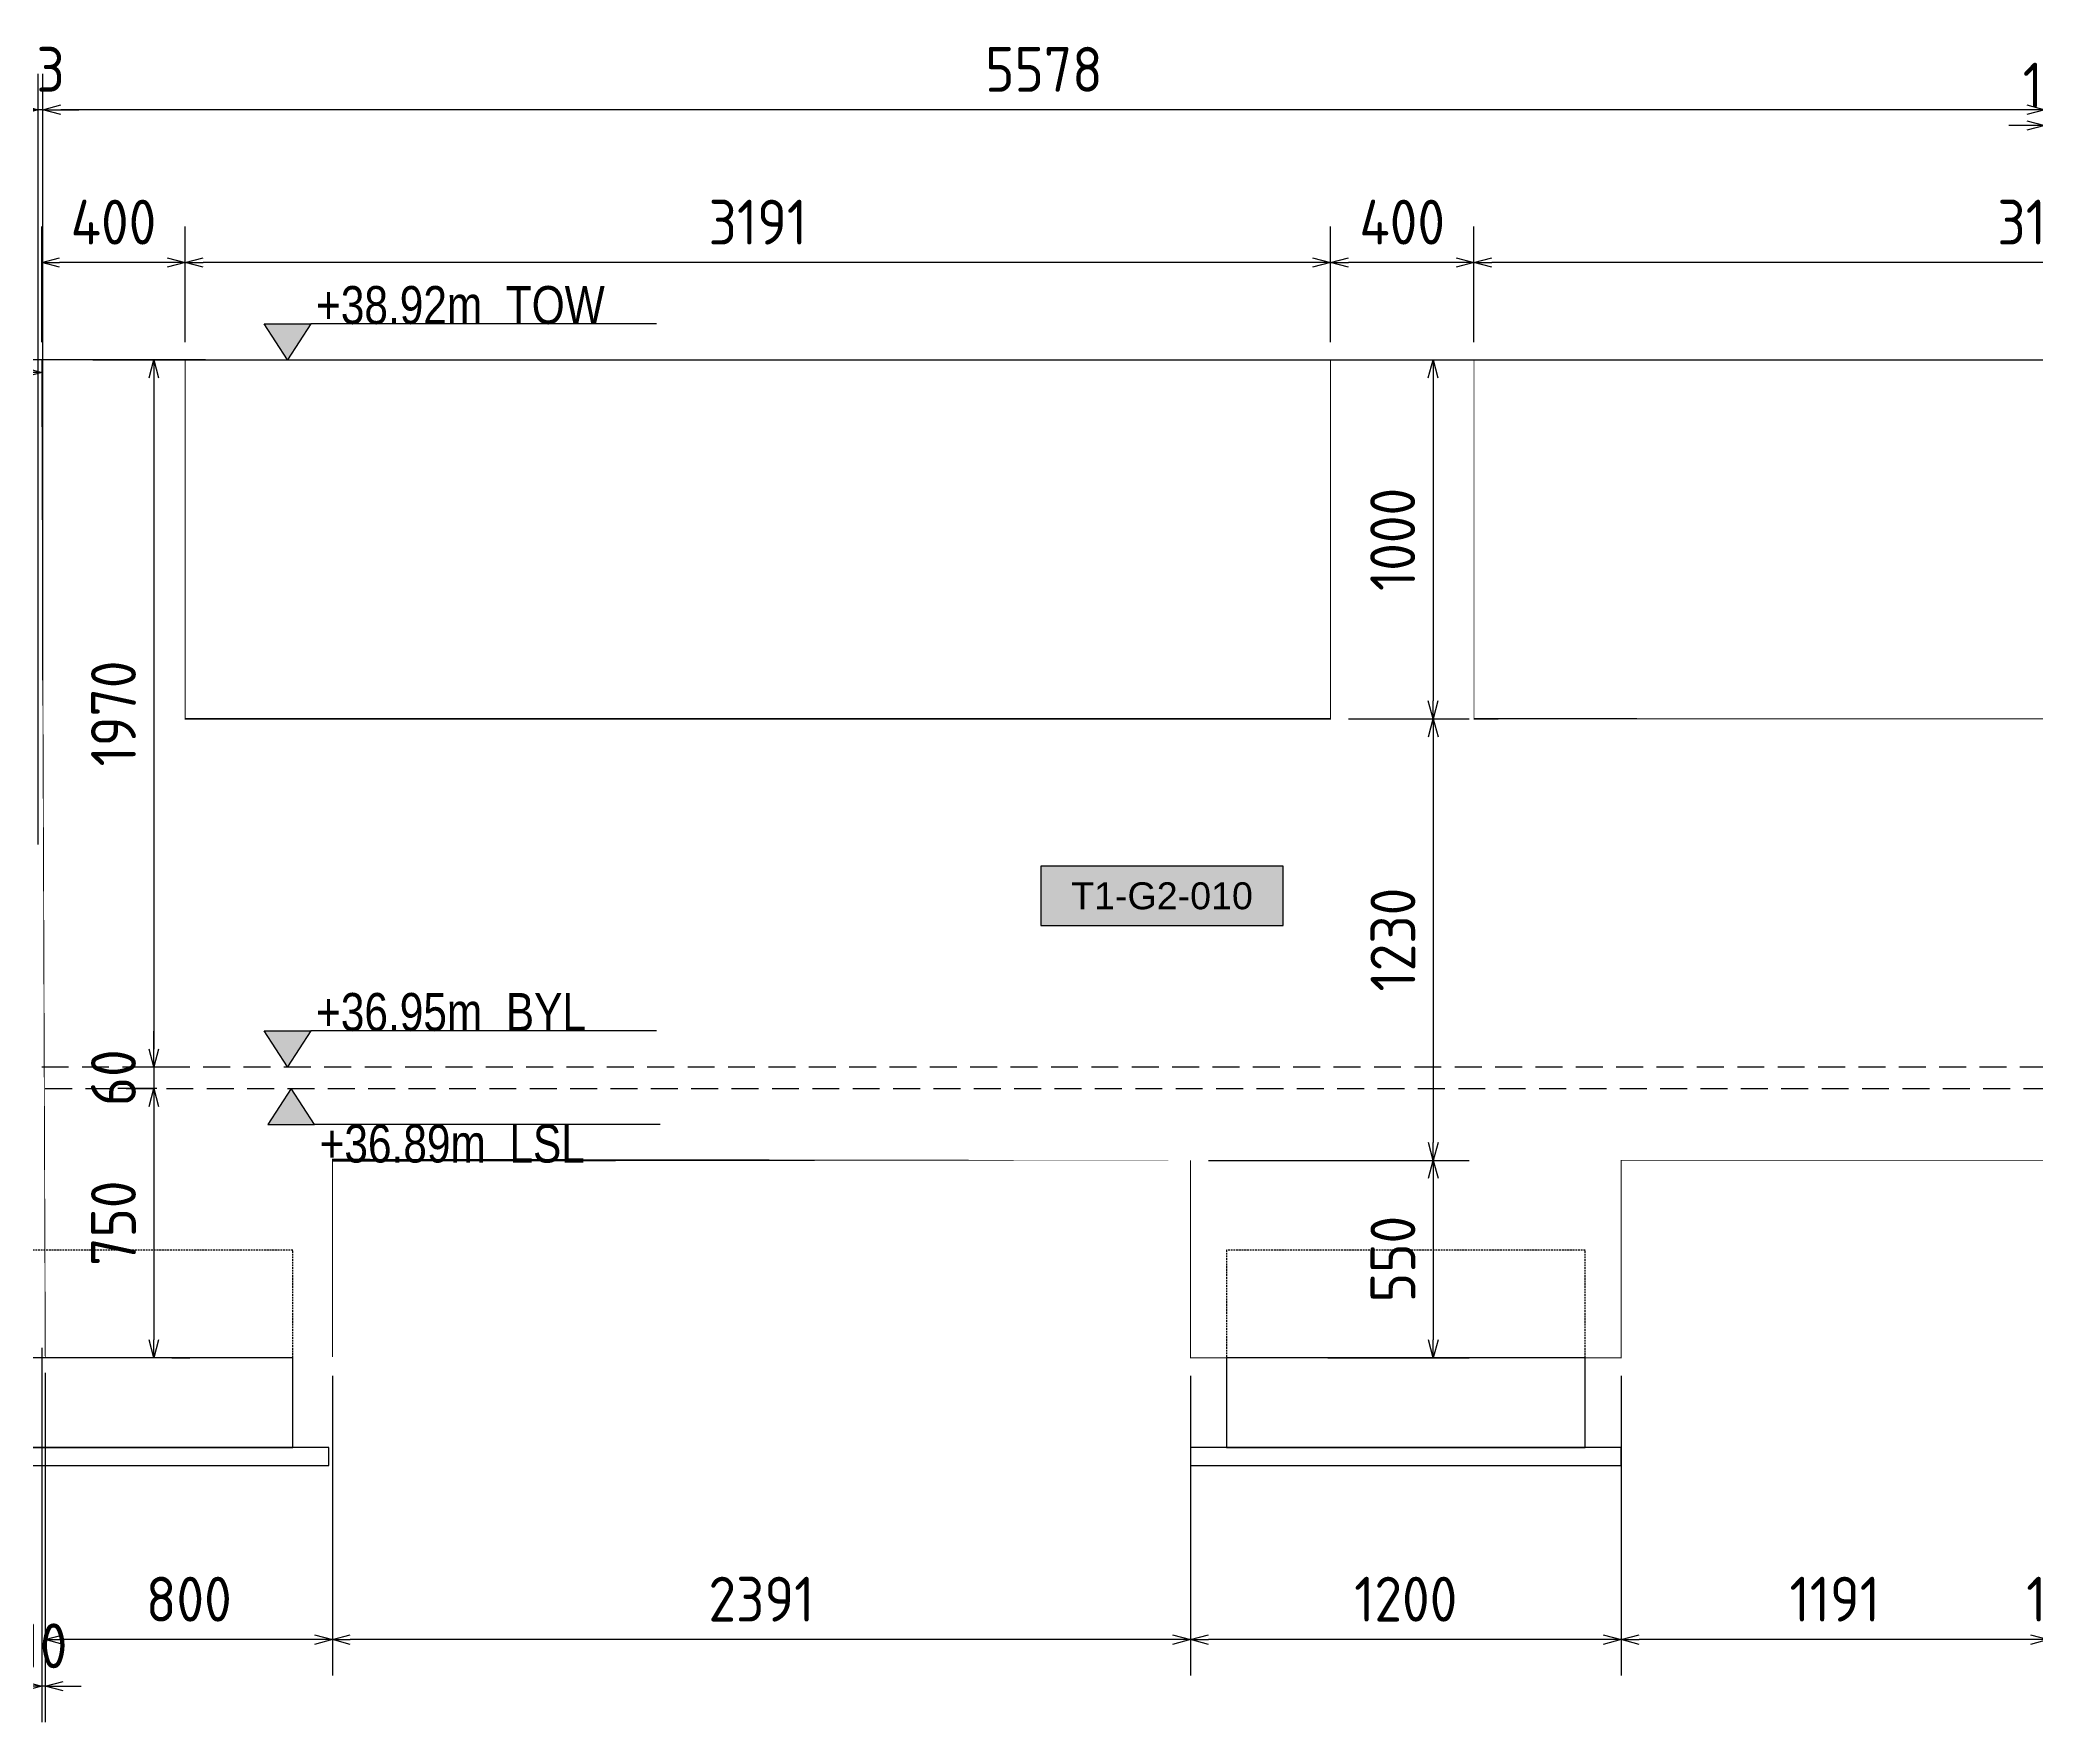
# Model space of a CAD drawing. Header units: centimetres. Extents: x -6122352 to 6876996, y -1694241 to 2592194.
# Drawn here: x 3302590 to 3308152, y 116422 to 121110 of the extents above; entities that cross this region are included whole.
import ezdxf
from ezdxf.enums import TextEntityAlignment as Align

# ---------------------------------------------------------------- set-up
doc = ezdxf.new("R2010")
doc.units = ezdxf.units.CM
doc.header["$MEASUREMENT"] = 0
doc.header["$PDMODE"] = 66
doc.header["$PDSIZE"] = 100
for name, pattern in [('23585-XR-AR-END-SETTING OUT PLAN$0$HIDDEN', [0.375, 0.25, -0.125]), ('CENTER', [2, 1.25, -0.25, 0.25, -0.25]), ('DASHED2', [0.375, 0.25, -0.125])]:
    doc.linetypes.add(name, pattern=pattern)
doc.layers.get('Defpoints').update_dxf_attribs({"color": 255, "linetype": 'CENTER'})
for name, color, linetype in [('00-MI-DIM', 7, 'Continuous'), ('@MI-TYPE-01', 30, 'Continuous'), ('@MI-TYPE-02', 6, 'Continuous'), ('JML-Dimension', 1, 'Continuous'), ('PANEL-TAGS', 7, 'Continuous'), ('SECTION', 130, 'Continuous')]:
    doc.layers.add(name, color=color, linetype=linetype)
doc.styles.add('PANELTAG_STYLE', font='arial.ttf')
doc.styles.add('Schueco-BEMSTIL', font='isocpeur.ttf', dxfattribs={"width": 0.9})
doc.styles.add('txt-Pisa-std', font='arial.ttf', dxfattribs={"width": 0.8})
doc.dimstyles.new('MI- JWC-TXT-2.5 MM', dxfattribs={"dimscale": 1.5, "dimtxt": 2.5, "dimasz": 1, "dimexe": 2, "dimexo": 1, "dimgap": 1, "dimtad": 1, "dimdec": 0, "dimdsep": 46, "dimtxsty": 'Schueco-BEMSTIL', "dimblk": 'OPEN30', "dimcen": 0, "dimdle": 2, "dimclrd": 140, "dimclre": 8, "dimclrt": 40, "dimadec": 0, "dimazin": 2, "dimtfac": 1, "dimtdec": 0, "dimtix": 1, "dimtmove": 2, "dimatfit": 3, "dimldrblk": 'OPEN', "dimfxl": 2, "dimlwd": -1, "dimlwe": -1, "dimarcsym": 0})

# ---------------------------------------------------------------- blocks, each defined once
blk = doc.blocks.new('T1-FOOTING ELEVATION')
at = {"color": 9}
blk.add_lwpolyline([(-600, -250), (600, -250), (600, -300), (-600, -300)], close=True, dxfattribs=at)
at = {"layer": '@MI-TYPE-01', "color": 114, "linetype": '23585-XR-AR-END-SETTING OUT PLAN$0$HIDDEN', "ltscale": 20, "true_color": 0x139b48}
blk.add_lwpolyline([(-500, 0), (-500, 300), (500, 300), (500, 0)], dxfattribs=at)
at = {"layer": '@MI-TYPE-01', "color": 114, "true_color": 0x139b48}
blk.add_lwpolyline([(-500, 0), (500, 0), (500, -250), (-500, -250)], close=True, dxfattribs=at)
blk = doc.blocks.new('*U1144')
at = {"layer": 'JML-Dimension'}
h = blk.add_hatch(color=10, dxfattribs=at)
h.dxf.hatch_style = 1
h.paths.add_polyline_path([(0, 0), (-1.536000000000001, 2.370060967168342), (1.536000000000001, 2.370060967168342)])
blk.add_line((24.30826820831656, 2.370060967168342), (1.536000000000001, 2.370060967168342), dxfattribs=at)
blk.add_lwpolyline([(0, 0), (-1.536000000000001, 2.370060967168342), (1.536000000000001, 2.370060967168342), (0, 0)], dxfattribs=at)
at = {"color": 5, "style": 'txt-Pisa-std', "width": 0.8}
blk.add_attdef('+0.0', text='', height=2.5, dxfattribs=at).set_placement((1.870588582061714, 2.370060967168342), align=Align.BOTTOM_LEFT)
blk = doc.blocks.new('*U1145')
at = {"layer": 'JML-Dimension'}
h = blk.add_hatch(color=10, dxfattribs=at)
h.dxf.hatch_style = 1
h.paths.add_polyline_path([(0, 0), (-1.536000000000001, 2.370060967168342), (1.536000000000001, 2.370060967168342)])
blk.add_line((24.30826820831656, 2.370060967168342), (1.536000000000001, 2.370060967168342), dxfattribs=at)
blk.add_lwpolyline([(0, 0), (-1.536000000000001, 2.370060967168342), (1.536000000000001, 2.370060967168342), (0, 0)], dxfattribs=at)
at = {"color": 5, "style": 'txt-Pisa-std', "width": 0.8}
blk.add_attdef('+0.0', text='', height=2.5, dxfattribs=at).set_placement((1.870588582061714, 2.370060967168342), align=Align.BOTTOM_LEFT)
blk = doc.blocks.new('*U1146')
at = {"layer": 'JML-Dimension'}
h = blk.add_hatch(color=10, dxfattribs=at)
h.dxf.hatch_style = 1
h.paths.add_polyline_path([(0, 0), (-1.536000000000001, 2.370060967168342), (1.536000000000001, 2.370060967168342)])
blk.add_line((24.30826820831656, 2.370060967168342), (1.536000000000001, 2.370060967168342), dxfattribs=at)
blk.add_lwpolyline([(0, 0), (-1.536000000000001, 2.370060967168342), (1.536000000000001, 2.370060967168342), (0, 0)], dxfattribs=at)
at = {"color": 5, "style": 'txt-Pisa-std', "width": 0.8}
blk.add_attdef('+0.0', text='', height=2.5, dxfattribs=at).set_placement((1.870588582061714, 2.370060967168342), align=Align.BOTTOM_LEFT)
blk = doc.blocks.new('_Open30')
at = {"color": 0, "linetype": 'ByBlock', "lineweight": -2}
for p, q in [((-1, 0.26794919), (0, 0)), ((0, 0), (-1, -0.26794919)), ((0, 0), (-1, 0))]:
    blk.add_line(p, q, dxfattribs=at)
blk = doc.blocks.new('*D1154')
at = {"layer": '@MI-TYPE-02', "color": 8, "transparency": 16777216}
for p, q in [((3303051.036275802, 120217.8398773634), (3302015.29133988, 120217.8398773634)), ((3302372.44374998, 119817.8398773634), (3302015.29133988, 119817.8398773634))]:
    blk.add_line(p, q, dxfattribs=at)
at = {"layer": '@MI-TYPE-02', "color": 140, "transparency": 16777216}
blk.add_line((3302115.29133988, 119867.8398773634), (3302115.29133988, 120167.8398773634), dxfattribs=at)
at = {"layer": 'Defpoints', "color": 0, "transparency": 16777216}
for p in [(3302115.29133988, 120217.8398773634), (3303101.036275802, 120217.8398773634), (3302422.44374998, 119817.8398773634)]:
    blk.add_point(p, dxfattribs=at)
at = {"layer": '@MI-TYPE-02', "color": 140, "transparency": 16777216, "xscale": 50, "yscale": 50, "zscale": 50}
for p, rotation in [((3302115.29133988, 120217.8398773634), 90), ((3302115.29133988, 119817.8398773634), 270)]:
    blk.add_blockref('_Open30', p, dxfattribs=dict(at, rotation=rotation))
at = {"layer": '@MI-TYPE-02', "color": 40, "transparency": 16777216, "insert": (3302002.791339879, 120017.8398773624), "char_height": 125, "attachment_point": 5, "rotation": 90, "style": 'Schueco-BEMSTIL'}
blk.add_mtext('400', dxfattribs=at)
blk = doc.blocks.new('_Open')
at = {"color": 0, "linetype": 'ByBlock', "lineweight": -2}
for p, q in [((-1, 0.1666666666666667), (0, 0)), ((-1, -0.1666666666666667), (0, 0)), ((0, 0), (-1, 0))]:
    blk.add_line(p, q, dxfattribs=at)
blk = doc.blocks.new('*D1203')
at = {"layer": '@MI-TYPE-02', "color": 8, "transparency": 16777216}
for p, q in [((3302844.522377319, 120217.8398724735), (3303006.977593346, 120217.8398724735)), ((3302844.522377319, 118247.8398773634), (3303006.977593346, 118247.8398773634))]:
    blk.add_line(p, q, dxfattribs=at)
at = {"layer": '@MI-TYPE-02', "color": 140, "transparency": 16777216}
blk.add_line((3302906.977593346, 120167.8398724735), (3302906.977593346, 118297.8398773634), dxfattribs=at)
at = {"layer": 'Defpoints', "color": 0, "transparency": 16777216}
for p in [(3302794.522377319, 120217.8398724735), (3302794.522377319, 118247.8398773634), (3302906.977593346, 118247.8398773634)]:
    blk.add_point(p, dxfattribs=at)
at = {"layer": '@MI-TYPE-02', "color": 140, "transparency": 16777216, "xscale": 50, "yscale": 50, "zscale": 50}
for p, rotation in [((3302906.977593346, 120217.8398724735), 90), ((3302906.977593346, 118247.8398773634), 270)]:
    blk.add_blockref('_Open30', p, dxfattribs=dict(at, rotation=rotation))
at = {"layer": '@MI-TYPE-02', "color": 40, "transparency": 16777216, "insert": (3302794.477593345, 119232.8398749175), "char_height": 125, "attachment_point": 5, "rotation": 90, "style": 'Schueco-BEMSTIL'}
blk.add_mtext('1970', dxfattribs=at)
blk = doc.blocks.new('*D1204')
at = {"layer": '@MI-TYPE-02', "color": 140, "transparency": 16777216}
for p, q in [((3302906.97759335, 118297.8398773634), (3302906.97759335, 118347.8398773634)), ((3302906.97759335, 118247.8398773634), (3302906.97759335, 118187.5284219696)), ((3302906.97759335, 118137.5284219696), (3302906.97759335, 118087.5284219696))]:
    blk.add_line(p, q, dxfattribs=at)
at = {"layer": '@MI-TYPE-02', "color": 8, "transparency": 16777216}
for p, q in [((3302844.522377319, 118247.8398773634), (3303006.97759335, 118247.8398773634)), ((3302915.253378906, 118187.5284219696), (3302806.97759335, 118187.5284219696))]:
    blk.add_line(p, q, dxfattribs=at)
at = {"layer": 'Defpoints', "color": 0, "transparency": 16777216}
for p in [(3302794.522377319, 118247.8398773634), (3302906.97759335, 118187.5284219696), (3302965.253378906, 118187.5284219696)]:
    blk.add_point(p, dxfattribs=at)
at = {"layer": '@MI-TYPE-02', "color": 140, "transparency": 16777216, "xscale": 50, "yscale": 50, "zscale": 50}
for p, rotation in [((3302906.97759335, 118247.8398773634), 270), ((3302906.97759335, 118187.5284219696), 90)]:
    blk.add_blockref('_Open30', p, dxfattribs=dict(at, rotation=rotation))
at = {"layer": '@MI-TYPE-02', "color": 40, "transparency": 16777216, "insert": (3302794.477593349, 118217.6841496655), "char_height": 125, "attachment_point": 5, "rotation": 90, "style": 'Schueco-BEMSTIL'}
blk.add_mtext('60', dxfattribs=at)
blk = doc.blocks.new('*D1205')
at = {"layer": '@MI-TYPE-02', "color": 8, "transparency": 16777216}
for p, q in [((3302915.253378906, 118187.5284219696), (3302806.977593348, 118187.5284219696)), ((3302956.977593337, 117437.5284219696), (3303006.977593348, 117437.5284219696))]:
    blk.add_line(p, q, dxfattribs=at)
at = {"layer": '@MI-TYPE-02', "color": 140, "transparency": 16777216}
blk.add_line((3302906.977593348, 118137.5284219696), (3302906.977593348, 117487.5284219696), dxfattribs=at)
at = {"layer": 'Defpoints', "color": 0, "transparency": 16777216}
for p in [(3302965.253378906, 118187.5284219696), (3302906.977593337, 117437.5284219696), (3302906.977593348, 117437.5284219696)]:
    blk.add_point(p, dxfattribs=at)
at = {"layer": '@MI-TYPE-02', "color": 140, "transparency": 16777216, "xscale": 50, "yscale": 50, "zscale": 50}
for p, rotation in [((3302906.977593348, 118187.5284219696), 90), ((3302906.977593348, 117437.5284219696), 270)]:
    blk.add_blockref('_Open30', p, dxfattribs=dict(at, rotation=rotation))
at = {"layer": '@MI-TYPE-02', "color": 40, "transparency": 16777216, "insert": (3302794.477593347, 117812.5284219687), "char_height": 125, "attachment_point": 5, "rotation": 90, "style": 'Schueco-BEMSTIL'}
blk.add_mtext('750', dxfattribs=at)
blk = doc.blocks.new('*D1233')
at = {"layer": '00-MI-DIM', "color": 8, "transparency": 16777216}
for p, q in [((3306585.556337368, 120267.8398729735), (3306585.556337368, 120589.4655253558)), ((3309776.961397836, 120267.8398758815), (3309776.961397836, 120589.4655253558))]:
    blk.add_line(p, q, dxfattribs=at)
at = {"layer": '00-MI-DIM', "color": 140, "transparency": 16777216}
blk.add_line((3309726.961397836, 120489.4655253558), (3306635.556337368, 120489.4655253558), dxfattribs=at)
at = {"layer": 'Defpoints', "color": 0, "transparency": 16777216}
for p in [(3306585.556337368, 120489.4655253558), (3306585.556337368, 120217.8398729735), (3309776.961397836, 120217.8398758815)]:
    blk.add_point(p, dxfattribs=at)
at = {"layer": '00-MI-DIM', "color": 140, "transparency": 16777216, "xscale": 50, "yscale": 50, "zscale": 50, "rotation": 180}
blk.add_blockref('_Open30', (3306585.556337368, 120489.4655253558), dxfattribs=at)
at = {"layer": '00-MI-DIM', "color": 140, "transparency": 16777216, "xscale": 50, "yscale": 50, "zscale": 50}
blk.add_blockref('_Open30', (3309776.961397836, 120489.4655253558), dxfattribs=at)
at = {"layer": '00-MI-DIM', "color": 40, "transparency": 16777216, "insert": (3308181.258867602, 120601.9655253558), "char_height": 125, "attachment_point": 5, "style": 'Schueco-BEMSTIL'}
blk.add_mtext('3191', dxfattribs=at)
blk = doc.blocks.new('*D1234')
at = {"layer": '00-MI-DIM', "color": 8, "transparency": 16777216}
for p, q in [((3306185.556337379, 120267.8398729241), (3306185.556337379, 120589.4655253558)), ((3306585.556337368, 120267.8398729735), (3306585.556337368, 120589.4655253558))]:
    blk.add_line(p, q, dxfattribs=at)
at = {"layer": '00-MI-DIM', "color": 140, "transparency": 16777216}
blk.add_line((3306535.556337368, 120489.4655253558), (3306235.556337379, 120489.4655253558), dxfattribs=at)
at = {"layer": 'Defpoints', "color": 0, "transparency": 16777216}
for p in [(3306185.556337379, 120489.4655253558), (3306185.556337379, 120217.8398729241), (3306585.556337368, 120217.8398729735)]:
    blk.add_point(p, dxfattribs=at)
at = {"layer": '00-MI-DIM', "color": 140, "transparency": 16777216, "xscale": 50, "yscale": 50, "zscale": 50, "rotation": 180}
blk.add_blockref('_Open30', (3306185.556337379, 120489.4655253558), dxfattribs=at)
at = {"layer": '00-MI-DIM', "color": 140, "transparency": 16777216, "xscale": 50, "yscale": 50, "zscale": 50}
blk.add_blockref('_Open30', (3306585.556337368, 120489.4655253558), dxfattribs=at)
at = {"layer": '00-MI-DIM', "color": 40, "transparency": 16777216, "insert": (3306385.556337373, 120601.9655253558), "char_height": 125, "attachment_point": 5, "style": 'Schueco-BEMSTIL'}
blk.add_mtext('400', dxfattribs=at)
blk = doc.blocks.new('*D1183')
at = {"layer": '00-MI-DIM', "color": 8, "transparency": 16777216}
for p, q in [((3302994.522377355, 120267.8398729241), (3302994.522377355, 120589.4655253558)), ((3306185.556337379, 120267.8398729241), (3306185.556337379, 120589.4655253558))]:
    blk.add_line(p, q, dxfattribs=at)
at = {"layer": '00-MI-DIM', "color": 140, "transparency": 16777216}
blk.add_line((3306135.556337379, 120489.4655253558), (3303044.522377355, 120489.4655253558), dxfattribs=at)
at = {"layer": 'Defpoints', "color": 0, "transparency": 16777216}
for p in [(3302994.522377355, 120489.4655253558), (3302994.522377355, 120217.8398729241), (3306185.556337379, 120217.8398729241)]:
    blk.add_point(p, dxfattribs=at)
at = {"layer": '00-MI-DIM', "color": 140, "transparency": 16777216, "xscale": 50, "yscale": 50, "zscale": 50, "rotation": 180}
blk.add_blockref('_Open30', (3302994.522377355, 120489.4655253558), dxfattribs=at)
at = {"layer": '00-MI-DIM', "color": 140, "transparency": 16777216, "xscale": 50, "yscale": 50, "zscale": 50}
blk.add_blockref('_Open30', (3306185.556337379, 120489.4655253558), dxfattribs=at)
at = {"layer": '00-MI-DIM', "color": 40, "transparency": 16777216, "insert": (3304590.039357367, 120601.9655253558), "char_height": 125, "attachment_point": 5, "style": 'Schueco-BEMSTIL'}
blk.add_mtext('3191', dxfattribs=at)
blk = doc.blocks.new('*D1184')
at = {"layer": '00-MI-DIM', "color": 8, "transparency": 16777216}
for p, q in [((3302594.52237728, 120267.8398724245), (3302594.52237728, 120589.4655253558)), ((3302994.522377355, 120267.8398729241), (3302994.522377355, 120589.4655253558))]:
    blk.add_line(p, q, dxfattribs=at)
at = {"layer": '00-MI-DIM', "color": 140, "transparency": 16777216}
blk.add_line((3302944.522377355, 120489.4655253558), (3302644.52237728, 120489.4655253558), dxfattribs=at)
at = {"layer": 'Defpoints', "color": 0, "transparency": 16777216}
for p in [(3302594.52237728, 120489.4655253558), (3302594.52237728, 120217.8398724245), (3302994.522377355, 120217.8398729241)]:
    blk.add_point(p, dxfattribs=at)
at = {"layer": '00-MI-DIM', "color": 140, "transparency": 16777216, "xscale": 50, "yscale": 50, "zscale": 50, "rotation": 180}
blk.add_blockref('_Open30', (3302594.52237728, 120489.4655253558), dxfattribs=at)
at = {"layer": '00-MI-DIM', "color": 140, "transparency": 16777216, "xscale": 50, "yscale": 50, "zscale": 50}
blk.add_blockref('_Open30', (3302994.522377355, 120489.4655253558), dxfattribs=at)
at = {"layer": '00-MI-DIM', "color": 40, "transparency": 16777216, "insert": (3302794.522377317, 120601.9655253558), "char_height": 125, "attachment_point": 5, "style": 'Schueco-BEMSTIL'}
blk.add_mtext('400', dxfattribs=at)
blk = doc.blocks.new('*D1185')
at = {"layer": '00-MI-DIM', "color": 8, "transparency": 16777216}
for p, q in [((3299403.398260611, 119867.8398773633), (3299403.398260611, 120283.3418111457)), ((3302594.52237728, 120167.8398724245), (3302594.52237728, 120083.3418111457))]:
    blk.add_line(p, q, dxfattribs=at)
at = {"layer": '00-MI-DIM', "color": 140, "transparency": 16777216}
blk.add_line((3302544.52237728, 120183.3418111457), (3299453.398260611, 120183.3418111457), dxfattribs=at)
at = {"layer": 'Defpoints', "color": 0, "transparency": 16777216}
for p in [(3302594.52237728, 120217.8398724245), (3299403.398260611, 120183.3418111457), (3299403.398260611, 119817.8398773633)]:
    blk.add_point(p, dxfattribs=at)
at = {"layer": '00-MI-DIM', "color": 140, "transparency": 16777216, "xscale": 50, "yscale": 50, "zscale": 50, "rotation": 180}
blk.add_blockref('_Open30', (3299403.398260611, 120183.3418111457), dxfattribs=at)
at = {"layer": '00-MI-DIM', "color": 140, "transparency": 16777216, "xscale": 50, "yscale": 50, "zscale": 50}
blk.add_blockref('_Open30', (3302594.52237728, 120183.3418111457), dxfattribs=at)
at = {"layer": '00-MI-DIM', "color": 40, "transparency": 16777216, "insert": (3301016.460318809, 120295.8418111457), "char_height": 125, "attachment_point": 5, "style": 'Schueco-BEMSTIL'}
blk.add_mtext('3191', dxfattribs=at)
blk = doc.blocks.new('*D1198')
at = {"layer": '00-MI-DIM', "color": 8, "transparency": 16777216}
for p, q in [((3308176.258867525, 119267.8398732787), (3308176.258867525, 120971.1871257319)), ((3308186.258867521, 119267.8398756964), (3308186.258867521, 120971.1871257319))]:
    blk.add_line(p, q, dxfattribs=at)
at = {"layer": '00-MI-DIM', "color": 140, "transparency": 16777216}
for p, q in [((3308126.258867525, 120871.1871257319), (3308076.258867525, 120871.1871257319)), ((3308186.258867521, 120871.1871257319), (3308176.258867525, 120871.1871257319)), ((3308236.258867521, 120871.1871257319), (3308286.258867521, 120871.1871257319))]:
    blk.add_line(p, q, dxfattribs=at)
at = {"layer": 'Defpoints', "color": 0, "transparency": 16777216}
for p in [(3308176.258867525, 120871.1871257319), (3308176.258867525, 119217.8398732787), (3308186.258867521, 119217.8398756964)]:
    blk.add_point(p, dxfattribs=at)
at = {"layer": '00-MI-DIM', "color": 140, "transparency": 16777216, "xscale": 50, "yscale": 50, "zscale": 50}
blk.add_blockref('_Open30', (3308176.258867525, 120871.1871257319), dxfattribs=at)
at = {"layer": '00-MI-DIM', "color": 140, "transparency": 16777216, "xscale": 50, "yscale": 50, "zscale": 50, "rotation": 180}
blk.add_blockref('_Open30', (3308186.258867521, 120871.1871257319), dxfattribs=at)
at = {"layer": '00-MI-DIM', "color": 40, "transparency": 16777216, "insert": (3308181.258867523, 120983.6871257319), "char_height": 125, "attachment_point": 5, "style": 'Schueco-BEMSTIL'}
blk.add_mtext('10', dxfattribs=at)
blk = doc.blocks.new('*D1199')
at = {"layer": '00-MI-DIM', "color": 8, "transparency": 16777216}
for p, q in [((3302597.904449153, 119325.4843120948), (3302597.904449153, 121015.14361165)), ((3308176.258867525, 119267.8398732787), (3308176.258867525, 121015.14361165))]:
    blk.add_line(p, q, dxfattribs=at)
at = {"layer": '00-MI-DIM', "color": 140, "transparency": 16777216}
blk.add_line((3308126.258867525, 120915.14361165), (3302647.904449153, 120915.14361165), dxfattribs=at)
at = {"layer": 'Defpoints', "color": 0, "transparency": 16777216}
for p in [(3302597.904449153, 120915.14361165), (3302597.904449153, 119275.4843120948), (3308176.258867525, 119217.8398732787)]:
    blk.add_point(p, dxfattribs=at)
at = {"layer": '00-MI-DIM', "color": 140, "transparency": 16777216, "xscale": 50, "yscale": 50, "zscale": 50, "rotation": 180}
blk.add_blockref('_Open30', (3302597.904449153, 120915.14361165), dxfattribs=at)
at = {"layer": '00-MI-DIM', "color": 140, "transparency": 16777216, "xscale": 50, "yscale": 50, "zscale": 50}
blk.add_blockref('_Open30', (3308176.258867525, 120915.14361165), dxfattribs=at)
at = {"layer": '00-MI-DIM', "color": 40, "transparency": 16777216, "insert": (3305387.081658341, 121027.64361165), "char_height": 125, "attachment_point": 5, "style": 'Schueco-BEMSTIL'}
blk.add_mtext('5578', dxfattribs=at)
blk = doc.blocks.new('*D1200')
at = {"layer": '00-MI-DIM', "color": 8, "transparency": 16777216}
for p, q in [((3302584.522377598, 118867.839877966), (3302584.522377598, 121015.1436116486)), ((3302597.904449153, 119325.4843120948), (3302597.904449153, 121015.1436116486))]:
    blk.add_line(p, q, dxfattribs=at)
at = {"layer": '00-MI-DIM', "color": 140, "transparency": 16777216}
for p, q in [((3302534.522377598, 120915.1436116486), (3302484.522377598, 120915.1436116486)), ((3302597.904449153, 120915.1436116486), (3302584.522377598, 120915.1436116486)), ((3302647.904449153, 120915.1436116486), (3302697.904449153, 120915.1436116486))]:
    blk.add_line(p, q, dxfattribs=at)
at = {"layer": 'Defpoints', "color": 0, "transparency": 16777216}
for p in [(3302584.522377598, 120915.1436116486), (3302597.904449153, 119275.4843120948), (3302584.522377598, 118817.839877966)]:
    blk.add_point(p, dxfattribs=at)
at = {"layer": '00-MI-DIM', "color": 140, "transparency": 16777216, "xscale": 50, "yscale": 50, "zscale": 50}
blk.add_blockref('_Open30', (3302584.522377598, 120915.1436116486), dxfattribs=at)
at = {"layer": '00-MI-DIM', "color": 140, "transparency": 16777216, "xscale": 50, "yscale": 50, "zscale": 50, "rotation": 180}
blk.add_blockref('_Open30', (3302597.904449153, 120915.1436116486), dxfattribs=at)
at = {"layer": '00-MI-DIM', "color": 40, "transparency": 16777216, "insert": (3302591.213413375, 121027.6436116486), "char_height": 125, "attachment_point": 5, "style": 'Schueco-BEMSTIL'}
blk.add_mtext('13', dxfattribs=at)
blk = doc.blocks.new('*D1258')
at = {"layer": '00-MI-DIM', "color": 8, "transparency": 16777216}
for p, q in [((3308186.253286685, 117937.528422097), (3308186.253286685, 116552.3403969755)), ((3308196.253286693, 117937.528421913), (3308196.253286693, 116552.3403969755))]:
    blk.add_line(p, q, dxfattribs=at)
at = {"layer": '00-MI-DIM', "color": 140, "transparency": 16777216}
for p, q in [((3308136.253286685, 116652.3403969755), (3308086.253286685, 116652.3403969755)), ((3308196.253286693, 116652.3403969755), (3308186.253286685, 116652.3403969755)), ((3308246.253286693, 116652.3403969755), (3308296.253286693, 116652.3403969755))]:
    blk.add_line(p, q, dxfattribs=at)
at = {"layer": 'Defpoints', "color": 0, "transparency": 16777216}
for p in [(3308186.253286685, 117987.528422097), (3308196.253286693, 117987.528421913), (3308186.253286685, 116652.3403969755)]:
    blk.add_point(p, dxfattribs=at)
at = {"layer": '00-MI-DIM', "color": 140, "transparency": 16777216, "xscale": 50, "yscale": 50, "zscale": 50}
blk.add_blockref('_Open30', (3308186.253286685, 116652.3403969755), dxfattribs=at)
at = {"layer": '00-MI-DIM', "color": 140, "transparency": 16777216, "xscale": 50, "yscale": 50, "zscale": 50, "rotation": 180}
blk.add_blockref('_Open30', (3308196.253286693, 116652.3403969755), dxfattribs=at)
at = {"layer": '00-MI-DIM', "color": 40, "transparency": 16777216, "insert": (3308191.25328669, 116764.8403969755), "char_height": 125, "attachment_point": 5, "style": 'Schueco-BEMSTIL'}
blk.add_mtext('10', dxfattribs=at)
blk = doc.blocks.new('*D1259')
at = {"layer": '00-MI-DIM', "color": 8, "transparency": 16777216}
for p, q in [((3308186.253286685, 117937.528422097), (3308186.253286685, 116552.3403969755)), ((3306995.534750501, 117387.5284219696), (3306995.534750501, 116552.3403969755))]:
    blk.add_line(p, q, dxfattribs=at)
at = {"layer": '00-MI-DIM', "color": 140, "transparency": 16777216}
blk.add_line((3308136.253286685, 116652.3403969755), (3307045.534750501, 116652.3403969755), dxfattribs=at)
at = {"layer": 'Defpoints', "color": 0, "transparency": 16777216}
for p in [(3308186.253286685, 117987.528422097), (3306995.534750501, 117437.5284219696), (3306995.534750501, 116652.3403969755)]:
    blk.add_point(p, dxfattribs=at)
at = {"layer": '00-MI-DIM', "color": 140, "transparency": 16777216, "xscale": 50, "yscale": 50, "zscale": 50, "rotation": 180}
blk.add_blockref('_Open30', (3306995.534750501, 116652.3403969755), dxfattribs=at)
at = {"layer": '00-MI-DIM', "color": 140, "transparency": 16777216, "xscale": 50, "yscale": 50, "zscale": 50}
blk.add_blockref('_Open30', (3308186.253286685, 116652.3403969755), dxfattribs=at)
at = {"layer": '00-MI-DIM', "color": 40, "transparency": 16777216, "insert": (3307590.894018593, 116764.8403969755), "char_height": 125, "attachment_point": 5, "style": 'Schueco-BEMSTIL'}
blk.add_mtext('1191', dxfattribs=at)
blk = doc.blocks.new('*D1260')
at = {"layer": '00-MI-DIM', "color": 8, "transparency": 16777216}
for p, q in [((3305795.534750505, 117387.5284219696), (3305795.534750505, 116552.3403969755)), ((3306995.534750501, 117387.5284219696), (3306995.534750501, 116552.3403969755))]:
    blk.add_line(p, q, dxfattribs=at)
at = {"layer": '00-MI-DIM', "color": 140, "transparency": 16777216}
blk.add_line((3306945.534750501, 116652.3403969755), (3305845.534750505, 116652.3403969755), dxfattribs=at)
at = {"layer": 'Defpoints', "color": 0, "transparency": 16777216}
for p in [(3305795.534750505, 117437.5284219696), (3306995.534750501, 117437.5284219696), (3305795.534750505, 116652.3403969755)]:
    blk.add_point(p, dxfattribs=at)
at = {"layer": '00-MI-DIM', "color": 140, "transparency": 16777216, "xscale": 50, "yscale": 50, "zscale": 50, "rotation": 180}
blk.add_blockref('_Open30', (3305795.534750505, 116652.3403969755), dxfattribs=at)
at = {"layer": '00-MI-DIM', "color": 140, "transparency": 16777216, "xscale": 50, "yscale": 50, "zscale": 50}
blk.add_blockref('_Open30', (3306995.534750501, 116652.3403969755), dxfattribs=at)
at = {"layer": '00-MI-DIM', "color": 40, "transparency": 16777216, "insert": (3306395.534750503, 116764.8403969755), "char_height": 125, "attachment_point": 5, "style": 'Schueco-BEMSTIL'}
blk.add_mtext('1200', dxfattribs=at)
blk = doc.blocks.new('*D1261')
at = {"layer": '00-MI-DIM', "color": 8, "transparency": 16777216}
for p, q in [((3303404.500790428, 117387.5284219696), (3303404.500790428, 116552.3403969755)), ((3305795.534750505, 117387.5284219696), (3305795.534750505, 116552.3403969755))]:
    blk.add_line(p, q, dxfattribs=at)
at = {"layer": '00-MI-DIM', "color": 140, "transparency": 16777216}
blk.add_line((3305745.534750505, 116652.3403969755), (3303454.500790428, 116652.3403969755), dxfattribs=at)
at = {"layer": 'Defpoints', "color": 0, "transparency": 16777216}
for p in [(3303404.500790428, 117437.5284219696), (3305795.534750505, 117437.5284219696), (3303404.500790428, 116652.3403969755)]:
    blk.add_point(p, dxfattribs=at)
at = {"layer": '00-MI-DIM', "color": 140, "transparency": 16777216, "xscale": 50, "yscale": 50, "zscale": 50, "rotation": 180}
blk.add_blockref('_Open30', (3303404.500790428, 116652.3403969755), dxfattribs=at)
at = {"layer": '00-MI-DIM', "color": 140, "transparency": 16777216, "xscale": 50, "yscale": 50, "zscale": 50}
blk.add_blockref('_Open30', (3305795.534750505, 116652.3403969755), dxfattribs=at)
at = {"layer": '00-MI-DIM', "color": 40, "transparency": 16777216, "insert": (3304600.017770467, 116764.8403969755), "char_height": 125, "attachment_point": 5, "style": 'Schueco-BEMSTIL'}
blk.add_mtext('2391', dxfattribs=at)
blk = doc.blocks.new('*D1262')
at = {"layer": '00-MI-DIM', "color": 8, "transparency": 16777216}
for p, q in [((3302604.500790473, 117395.5284170279), (3302604.500790473, 116552.3403969755)), ((3303404.500790428, 117387.5284219696), (3303404.500790428, 116552.3403969755))]:
    blk.add_line(p, q, dxfattribs=at)
at = {"layer": '00-MI-DIM', "color": 140, "transparency": 16777216}
blk.add_line((3303354.500790428, 116652.3403969755), (3302654.500790473, 116652.3403969755), dxfattribs=at)
at = {"layer": 'Defpoints', "color": 0, "transparency": 16777216}
for p in [(3302604.500790473, 117445.5284170279), (3303404.500790428, 117437.5284219696), (3302604.500790473, 116652.3403969755)]:
    blk.add_point(p, dxfattribs=at)
at = {"layer": '00-MI-DIM', "color": 140, "transparency": 16777216, "xscale": 50, "yscale": 50, "zscale": 50, "rotation": 180}
blk.add_blockref('_Open30', (3302604.500790473, 116652.3403969755), dxfattribs=at)
at = {"layer": '00-MI-DIM', "color": 140, "transparency": 16777216, "xscale": 50, "yscale": 50, "zscale": 50}
blk.add_blockref('_Open30', (3303404.500790428, 116652.3403969755), dxfattribs=at)
at = {"layer": '00-MI-DIM', "color": 40, "transparency": 16777216, "insert": (3303004.50079045, 116764.8403969755), "char_height": 125, "attachment_point": 5, "style": 'Schueco-BEMSTIL'}
blk.add_mtext('800', dxfattribs=at)
blk = doc.blocks.new('*D1263')
at = {"layer": '00-MI-DIM', "color": 8, "transparency": 16777216}
for p, q in [((3302594.500790624, 117465.5284195184), (3302594.500790624, 116422.3403969755)), ((3302604.500790473, 117175.528420383), (3302604.500790473, 116422.3403969755))]:
    blk.add_line(p, q, dxfattribs=at)
at = {"layer": '00-MI-DIM', "color": 140, "transparency": 16777216}
for p, q in [((3302544.500790624, 116522.3403969755), (3302494.500790624, 116522.3403969755)), ((3302604.500790473, 116522.3403969755), (3302594.500790624, 116522.3403969755)), ((3302654.500790473, 116522.3403969755), (3302704.500790473, 116522.3403969755))]:
    blk.add_line(p, q, dxfattribs=at)
at = {"layer": 'Defpoints', "color": 0, "transparency": 16777216}
for p in [(3302594.500790624, 117515.5284195184), (3302604.500790473, 117225.528420383), (3302594.500790624, 116522.3403969755)]:
    blk.add_point(p, dxfattribs=at)
at = {"layer": '00-MI-DIM', "color": 140, "transparency": 16777216, "xscale": 50, "yscale": 50, "zscale": 50}
blk.add_blockref('_Open30', (3302594.500790624, 116522.3403969755), dxfattribs=at)
at = {"layer": '00-MI-DIM', "color": 140, "transparency": 16777216, "xscale": 50, "yscale": 50, "zscale": 50, "rotation": 180}
blk.add_blockref('_Open30', (3302604.500790473, 116522.3403969755), dxfattribs=at)
at = {"layer": '00-MI-DIM', "color": 40, "transparency": 16777216, "insert": (3302599.500790549, 116634.8403969755), "char_height": 125, "attachment_point": 5, "style": 'Schueco-BEMSTIL'}
blk.add_mtext('10', dxfattribs=at)
blk = doc.blocks.new('*D1280')
at = {"layer": '00-MI-DIM', "color": 8, "transparency": 16777216}
for p, q in [((3306351.631659139, 120217.8398729384), (3306571.540142154, 120217.8398729384)), ((3306235.5563375, 119217.8398729018), (3306571.540142154, 119217.8398729018))]:
    blk.add_line(p, q, dxfattribs=at)
at = {"layer": '00-MI-DIM', "color": 140, "transparency": 16777216}
blk.add_line((3306471.540142154, 120167.8398729384), (3306471.540142154, 119267.8398729018), dxfattribs=at)
at = {"layer": 'Defpoints', "color": 0, "transparency": 16777216}
for p in [(3306301.631659139, 120217.8398729384), (3306185.5563375, 119217.8398729018), (3306471.540142154, 119217.8398729018)]:
    blk.add_point(p, dxfattribs=at)
at = {"layer": '00-MI-DIM', "color": 140, "transparency": 16777216, "xscale": 50, "yscale": 50, "zscale": 50}
for p, rotation in [((3306471.540142154, 120217.8398729384), 90), ((3306471.540142154, 119217.8398729018), 270)]:
    blk.add_blockref('_Open30', p, dxfattribs=dict(at, rotation=rotation))
at = {"layer": '00-MI-DIM', "color": 40, "transparency": 16777216, "insert": (3306359.040142153, 119717.8398729192), "char_height": 125, "attachment_point": 5, "rotation": 90, "style": 'Schueco-BEMSTIL'}
blk.add_mtext('1000', dxfattribs=at)
blk = doc.blocks.new('*D1163')
at = {"layer": '00-MI-DIM', "color": 8, "transparency": 16777216}
for p, q in [((3306235.5563375, 119217.8398729018), (3306572.208569054, 119217.8398729018)), ((3305845.534750431, 117987.5284219696), (3306572.208569054, 117987.5284219696))]:
    blk.add_line(p, q, dxfattribs=at)
at = {"layer": '00-MI-DIM', "color": 140, "transparency": 16777216}
blk.add_line((3306472.208569054, 119167.8398729018), (3306472.208569054, 118037.5284219696), dxfattribs=at)
at = {"layer": 'Defpoints', "color": 0, "transparency": 16777216}
for p in [(3306185.5563375, 119217.8398729018), (3305795.534750431, 117987.5284219696), (3306472.208569054, 117987.5284219696)]:
    blk.add_point(p, dxfattribs=at)
at = {"layer": '00-MI-DIM', "color": 140, "transparency": 16777216, "xscale": 50, "yscale": 50, "zscale": 50}
for p, rotation in [((3306472.208569054, 119217.8398729018), 90), ((3306472.208569054, 117987.5284219696), 270)]:
    blk.add_blockref('_Open30', p, dxfattribs=dict(at, rotation=rotation))
at = {"layer": '00-MI-DIM', "color": 40, "transparency": 16777216, "insert": (3306359.708569054, 118602.6841474348), "char_height": 125, "attachment_point": 5, "rotation": 90, "style": 'Schueco-BEMSTIL'}
blk.add_mtext('1230', dxfattribs=at)
blk = doc.blocks.new('*D1164')
at = {"layer": '00-MI-DIM', "color": 8, "transparency": 16777216}
for p, q in [((3305845.534750431, 117987.5284219696), (3306572.208569056, 117987.5284219696)), ((3306178.413264627, 117437.5284219696), (3306572.208569056, 117437.5284219696))]:
    blk.add_line(p, q, dxfattribs=at)
at = {"layer": '00-MI-DIM', "color": 140, "transparency": 16777216}
blk.add_line((3306472.208569056, 117937.5284219696), (3306472.208569056, 117487.5284219696), dxfattribs=at)
at = {"layer": 'Defpoints', "color": 0, "transparency": 16777216}
for p in [(3305795.534750431, 117987.5284219696), (3306128.413264627, 117437.5284219696), (3306472.208569056, 117437.5284219696)]:
    blk.add_point(p, dxfattribs=at)
at = {"layer": '00-MI-DIM', "color": 140, "transparency": 16777216, "xscale": 50, "yscale": 50, "zscale": 50}
for p, rotation in [((3306472.208569056, 117987.5284219696), 90), ((3306472.208569056, 117437.5284219696), 270)]:
    blk.add_blockref('_Open30', p, dxfattribs=dict(at, rotation=rotation))
at = {"layer": '00-MI-DIM', "color": 40, "transparency": 16777216, "insert": (3306359.708569055, 117712.5284219687), "char_height": 125, "attachment_point": 5, "rotation": 90, "style": 'Schueco-BEMSTIL'}
blk.add_mtext('550', dxfattribs=at)
blk = doc.blocks.new('PANELTAG')
at = {"layer": 'PANEL-TAGS', "color": 1}
blk.add_lwpolyline([(-13.5, -3.3), (13.5, -3.3), (13.5, 3.3), (-13.5, 3.3)], close=True, dxfattribs=at)
at = {"layer": 'PANEL-TAGS', "color": 40, "true_color": 0xffd700}
blk.add_solid([(-13.5, -3.3), (13.5, -3.3), (-13.5, 3.3), (13.5, 3.3)], dxfattribs=at)
at = {"layer": 'PANEL-TAGS', "color": 5, "style": 'PANELTAG_STYLE'}
blk.add_attdef('TAGNO', text='', height=3, dxfattribs=at).set_placement((0, 0), align=Align.CENTER)

msp = doc.modelspace()

# ---------------------------------------------------------------- linework, layer by layer
at = {"color": 160, "linetype": 'DASHED2', "ltscale": 5}
msp.add_lwpolyline([(3303004.53869241, 120217.8398773633), (3322642.39820182, 120217.8398773633)], dxfattribs=at)
at = {"color": 160, "linetype": 'DASHED2', "ltscale": 300}
for points in [[(3302594.522377555, 118247.8398773633), (3322642.39820182, 118247.8398773633)], [(3302604.500790366, 118187.5284219696), (3322652.376614596, 118187.5284219696)]]:
    msp.add_lwpolyline(points, dxfattribs=at)
at = {"layer": '@MI-TYPE-01', "color": 30, "ltscale": 20, "const_width": 2.5}
msp.add_lwpolyline([(3302604.500790473, 117437.5284219696), (3302594.52237728, 120217.8398724245), (3302994.522377355, 120217.8398725223), (3302994.522377477, 119217.8398725037), (3306185.556337498, 119217.8398729017), (3306185.556337379, 120217.8398729241), (3306585.556337368, 120217.8398729735), (3306585.556337498, 119217.8398730023), (3308176.258867525, 119217.8398732787), (3308186.253286685, 117987.528422097), (3306995.550756648, 117987.5284218421), (3306995.534750501, 117437.5284219696), (3305795.534750505, 117437.5284219696), (3305795.534750505, 117437.5284219696), (3305795.534750429, 117987.5284219696), (3303404.500790457, 117987.5284216562), (3303404.500790428, 117437.5284219696), (3302604.500790473, 117437.5284219696), (3302604.500790488, 117437.5284222751)], dxfattribs=at)

# ---------------------------------------------------------------- block references
at = {"layer": '@MI-TYPE-01', "color": 30, "xscale": -1}
for p in [(3302794.522377317, 117437.5284219696), (3306395.534750166, 117437.5284219696)]:
    msp.add_blockref('T1-FOOTING ELEVATION', p, dxfattribs=at)
at = {"layer": 'PANEL-TAGS'}
ref = msp.add_blockref('PANELTAG', (3305716.219457331, 118724.7395326663), dxfattribs=dict(at, xscale=25, yscale=25, zscale=25))
ref.add_attrib('TAGNO', 'T1-G2-010', dxfattribs={"color": 5, "height": 75, "style": 'PANELTAG_STYLE'}).set_placement((3305716.219457331, 118724.7395326663), align=Align.MIDDLE_CENTER)
at = {"layer": 'SECTION', "color": 6}
ref = msp.add_blockref('*U1144', (3303279.782871343, 120217.8398773608), dxfattribs=dict(at, xscale=42.30147098076819, yscale=42.30147098076819, zscale=42.30147098076819))
ref.add_attrib('+0.0', '+38.92m  TOW', (3303358.911520002, 120318.0969425847), dxfattribs={"layer": 'JML-Dimension', "color": 5, "height": 105.7536774519205, "style": 'txt-Pisa-std', "width": 0.8})
ref = msp.add_blockref('*U1145', (3303279.782871343, 118247.8398773633), dxfattribs=dict(at, xscale=42.30147098076819, yscale=42.30147098076819, zscale=42.30147098076819))
ref.add_attrib('+0.0', '+36.95m  BYL', (3303358.911520002, 118348.0969425872), dxfattribs={"layer": 'JML-Dimension', "color": 5, "height": 105.7536774519205, "style": 'txt-Pisa-std', "width": 0.8})
ref = msp.add_blockref('*U1146', (3303289.761284119, 118187.5284219721), dxfattribs=dict(at, xscale=-42.30147098076819, yscale=42.30147098076819, zscale=42.30147098076819, rotation=180))
ref.add_attrib('+0.0', '+36.89m  LSL', (3303368.889932778, 117981.5898168662), dxfattribs={"layer": 'JML-Dimension', "color": 5, "height": 105.7536774519205, "style": 'txt-Pisa-std', "width": 0.8})

# ---------------------------------------------------------------- dimensions: what is measured, and where the dimension line sits
at = {"layer": '00-MI-DIM', "color": 30}
for base, p1, p2, picture, middle in [((3302584.522377598, 120915.1436116486), (3302597.904449153, 119275.4843120948), (3302584.522377598, 118817.839877966), '*D1200', (3302591.213413375, 120915.1436116486)), ((3302597.904449153, 120915.14361165), (3308176.258867525, 119217.8398732787), (3302597.904449153, 119275.4843120948), '*D1199', (3305387.081658341, 120915.14361165)), ((3308176.258867525, 120871.1871257319), (3308186.258867521, 119217.8398756964), (3308176.258867525, 119217.8398732787), '*D1198', (3308181.258867523, 120871.1871257319)), ((3299403.398260611, 120183.3418111457), (3302594.52237728, 120217.8398724245), (3299403.398260611, 119817.8398773633), '*D1185', (3301016.460318809, 120183.3418111457)), ((3306995.534750501, 116652.3403969755), (3308186.253286685, 117987.528422097), (3306995.534750501, 117437.5284219696), '*D1259', (3307590.894018593, 116652.3403969755)), ((3308186.253286685, 116652.3403969755), (3308196.253286693, 117987.528421913), (3308186.253286685, 117987.528422097), '*D1258', (3308191.25328669, 116652.3403969755)), ((3302594.500790624, 116522.3403969755), (3302604.500790473, 117225.528420383), (3302594.500790624, 117515.5284195184), '*D1263', (3302599.500790549, 116522.3403969755)), ((3302604.500790473, 116652.3403969755), (3303404.500790428, 117437.5284219696), (3302604.500790473, 117445.5284170279), '*D1262', (3303004.50079045, 116652.3403969755)), ((3303404.500790428, 116652.3403969755), (3305795.534750505, 117437.5284219696), (3303404.500790428, 117437.5284219696), '*D1261', (3304600.017770467, 116652.3403969755)), ((3305795.534750505, 116652.3403969755), (3306995.534750501, 117437.5284219696), (3305795.534750505, 117437.5284219696), '*D1260', (3306395.534750503, 116652.3403969755))]:
    dim = msp.add_linear_dim(base=base, p1=p1, p2=p2, angle=180, dimstyle='MI- JWC-TXT-2.5 MM', dxfattribs=at)
    dim.commit()
    dim.dimension.update_dxf_attribs({"geometry": picture, "text_midpoint": middle, "dimtype": 160})
for base, p1, p2, picture, middle in [((3302594.52237728, 120489.4655253558), (3302994.522377355, 120217.8398729241), (3302594.52237728, 120217.8398724245), '*D1184', (3302794.522377317, 120601.9655253558)), ((3302994.522377355, 120489.4655253558), (3306185.556337379, 120217.8398729241), (3302994.522377355, 120217.8398729241), '*D1183', (3304590.039357367, 120601.9655253558)), ((3306185.556337379, 120489.4655253558), (3306585.556337368, 120217.8398729735), (3306185.556337379, 120217.8398729241), '*D1234', (3306385.556337373, 120601.9655253558)), ((3306585.556337368, 120489.4655253558), (3309776.961397836, 120217.8398758815), (3306585.556337368, 120217.8398729735), '*D1233', (3308181.258867602, 120601.9655253558))]:
    dim = msp.add_linear_dim(base=base, p1=p1, p2=p2, angle=180, dimstyle='MI- JWC-TXT-2.5 MM', dxfattribs=at)
    dim.commit()
    dim.dimension.update_dxf_attribs({"geometry": picture, "text_midpoint": middle})
at = {"layer": '00-MI-DIM'}
for base, p1, p2, picture, middle in [((3306471.540142154, 119217.8398729018), (3306301.631659138, 120217.8398729384), (3306185.556337498, 119217.8398729017), '*D1280', (3306359.040142153, 119717.8398729192)), ((3306472.208569054, 117987.5284219696), (3306185.556337498, 119217.8398729017), (3305795.534750429, 117987.5284219696), '*D1163', (3306359.708569054, 118602.6841474348)), ((3306472.208569056, 117437.5284219696), (3305795.534750429, 117987.5284219696), (3306128.413264625, 117437.5284219696), '*D1164', (3306359.708569055, 117712.5284219687))]:
    dim = msp.add_linear_dim(base=base, p1=p1, p2=p2, angle=90, dimstyle='MI- JWC-TXT-2.5 MM', dxfattribs=at)
    dim.commit()
    dim.dimension.update_dxf_attribs({"geometry": picture, "text_midpoint": middle})
at = {"layer": '@MI-TYPE-02', "color": 30}
for base, p1, p2, picture, middle in [((3302115.29133988, 120217.8398773634), (3302422.443749978, 119817.8398773633), (3303101.0362758, 120217.8398773633), '*D1154', (3302002.791339879, 120017.8398773624)), ((3302906.977593346, 118247.8398773634), (3302794.522377317, 120217.8398724734), (3302794.522377317, 118247.8398773633), '*D1203', (3302794.477593345, 119232.8398749175)), ((3302906.97759335, 118187.5284219696), (3302794.522377317, 118247.8398773633), (3302965.253378904, 118187.5284219696), '*D1204', (3302794.477593349, 118217.6841496655)), ((3302906.977593348, 117437.5284219696), (3302965.253378904, 118187.5284219696), (3302906.977593335, 117437.5284219696), '*D1205', (3302794.477593347, 117812.5284219687))]:
    dim = msp.add_linear_dim(base=base, p1=p1, p2=p2, angle=90, dimstyle='MI- JWC-TXT-2.5 MM', dxfattribs=at)
    dim.commit()
    dim.dimension.update_dxf_attribs({"geometry": picture, "text_midpoint": middle})

doc.saveas('drawing.dxf')
